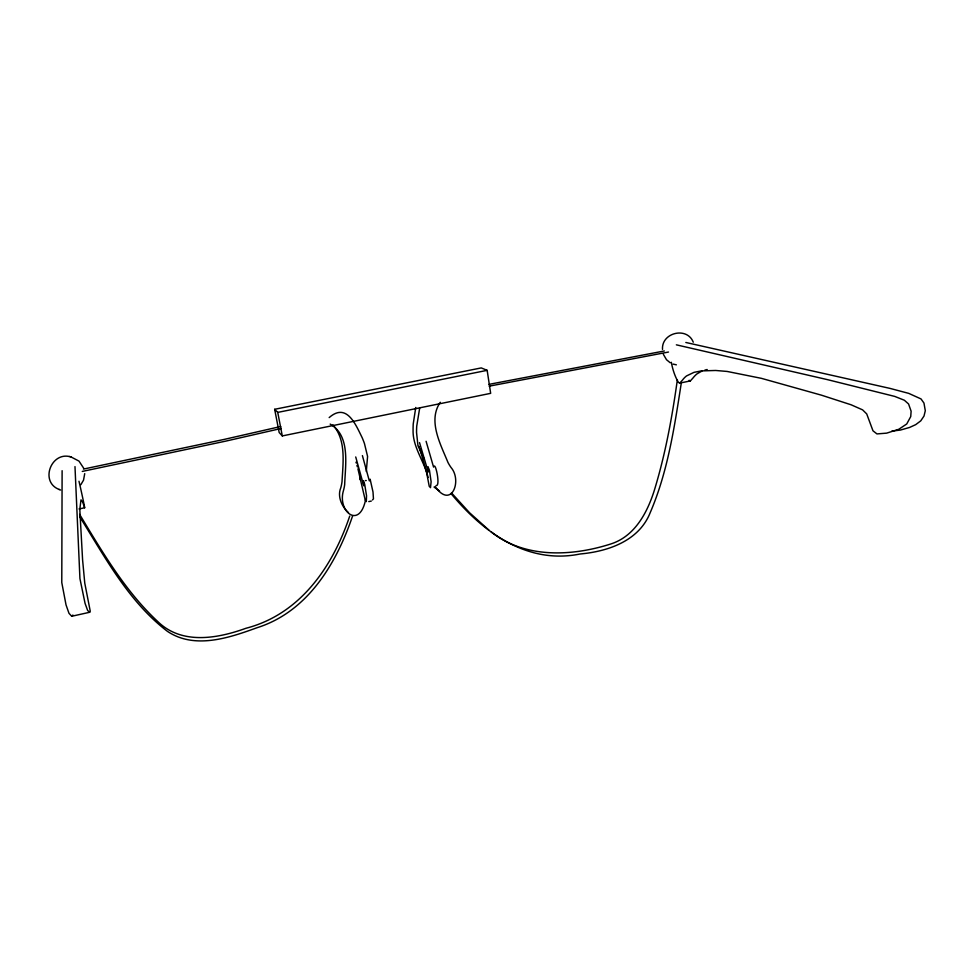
<?xml version="1.0" encoding="UTF-8"?>
<svg xmlns="http://www.w3.org/2000/svg" width="974" height="974" viewBox="0 0 974 974"><rect width="100%" height="100%" fill="white"/><g stroke="black" fill="none" stroke-linecap="round" stroke-linejoin="round"><path stroke-width="1.46" d="M366.285 471.465L367.588 456.429L364.434 443.487A105.801 103.171 -22.2 0 0 362.145 437.643C355.693 424.615 346.72 402.177 329.175 417.59M62.117 470.686L61.776 582.562L66.025 604.866L68.996 613.328L71.723 616.262L89.657 612.281L90.241 611.148L84.762 583.097L82.595 559.928L79.795 509.268L81 499.869L82.546 501.89A97.4 3.178 77.3 0 1 83.764 505.226L84.653 507.783L79.016 508.952M360.076 479.683L360.185 474.569M84.726 473.632L83.52 480.17L80.842 484.699M662.515 349.435C661.273 332.645 687.096 326.253 693.269 342.203M434.453 465.974C436.425 466.522 440.297 486.623 436.035 485.6M677.368 379.69C672.328 415.886 665.802 451.997 655.319 487.049C648.428 510.619 635.681 536.26 610.467 544.076C571.726 556.41 524.755 558.638 491.273 531.95M681.398 382.344C674.519 426.429 667.957 471.44 650.182 512.701C638.981 540.984 608.007 551.467 580.139 553.987C527.08 564.786 483.201 532.254 451.206 493.806M365.615 499.625C359.491 529.929 337.272 511.228 343.42 490.726A47.86 46.642 -30.5 0 0 344.674 484.602C345.307 464.768 350.652 435.768 330.186 424.092M72.892 615.032L72.088 616.213M415.752 407.461L413.232 423.921A100.882 94.965 -63 0 0 413.073 430.167C412.635 447.2 424.311 461.226 428.097 477.455M419.733 407.777L416.726 426.198A101.868 95.781 -62.8 0 0 416.555 432.493L417.956 445.69L424.104 459.034M352.649 515.782C336.541 563.349 307.869 611.709 257.063 627.719C229.024 637.873 194.812 649.646 167.455 631.371C128.714 601.81 105.095 557.396 79.734 516.756M349.715 516.086C332.804 566.466 300.321 614.229 245.947 628.279C217.701 638.518 182.077 644.995 158.068 621.826C125.342 591.449 102.538 552.258 79.612 514.369M440.272 402.274C427.586 420.768 440.589 444.278 447.955 462.431A46.533 44 -60.8 0 0 451.072 467.532C462.37 480.596 451.473 509.658 435.171 486.623M701.852 371.118L697.262 373.699A88.646 35.052 77.7 0 0 693.135 377.839L690.359 380.919L679.535 383.147L678.367 382.21A28.891 11.018 79.5 0 1 671.329 362.279M679.791 383.123L682.506 380.055A88.792 34.455 77.7 0 1 686.548 375.927L694.024 372.336L701.39 370.911L715.695 370.473L727.128 371.447L761.4 378.338L821.484 395.188L851.118 404.794L862.587 409.859L866.714 413.913L872.984 430.812L876.953 433.917L886.681 433.138L898.807 429.266L906.733 423.97L910.739 416.568L911.116 411.211L908.572 403.991L904.359 400.241L894.765 396.418L827.364 379.617L676.358 344.833M371.289 501.074L368.781 501.598M280.755 426.502L224.41 439.359L83.472 469.078M281.328 428.438L225.603 441.161L82.279 471.428M704.872 370.083L707.209 369.523M282.302 435.926L490.665 393.338L487.158 370.339L481.266 367.916L274.656 409.299L279.173 432.517L282.302 435.926L277.736 412.392L274.656 409.299M277.736 412.392L487.158 370.339M664.353 350.969L489.009 384.353M668.505 352.04L489.216 386.154M366.248 480.535L365.396 480.608M89.657 612.281L87.648 610.479L85.067 603.405L79.929 578.58L74.986 466.595M690.359 380.919L689.129 380.323M891.904 431.092L900.378 430.07L909.57 427.452L915.706 424.64L920.771 420.841L923.997 416.056L925.3 410.748L923.961 403.066L921.027 398.938L908.73 393.374L889.993 388.395L685.83 342.471M69.422 456.538C50.611 452.301 39.824 482.3 59.341 489.532M676.358 364.824L673.119 364.093M70.725 456.794L78.991 461.104L83.801 468.384M69.154 456.489L71.041 456.867M59.024 489.411L60.607 490.044M348.461 512.592C341.898 506.882 337.114 496.423 340.79 487.779A47.385 46.216 -30.1 0 0 342.02 481.704C342.97 462.906 346.44 440.151 332.889 424.895M439.554 491.018L434.039 487.049M663.306 354.232L666.496 359.71L670.197 362.754M488.838 530.051L469.553 512.726L451.461 492.881M372.482 499.954L373.456 498.858L373.005 491.992L370.132 479.196L369.998 480.486M84.653 507.783L84.47 506.492A31.667 1.011 77.1 0 0 78.991 481.253M419.368 447.504L418.93 446.372M426.088 441.283L433.576 467.118M419.526 442.61L428.231 472L427.976 466.777L429.461 470.32L431.117 481.801L430.484 487.67L429.23 486.282L426.539 472.22L419.843 448.758M355.973 462.212L356.241 463.027M362.401 455.601L369.316 480.852M355.717 456.952L363.765 485.819L363.314 480.596L364.666 484.2L366.541 495.742L366.321 501.586L365.25 500.137L357.933 468.835M356.934 465.316L357.385 466.899"/></g></svg>
